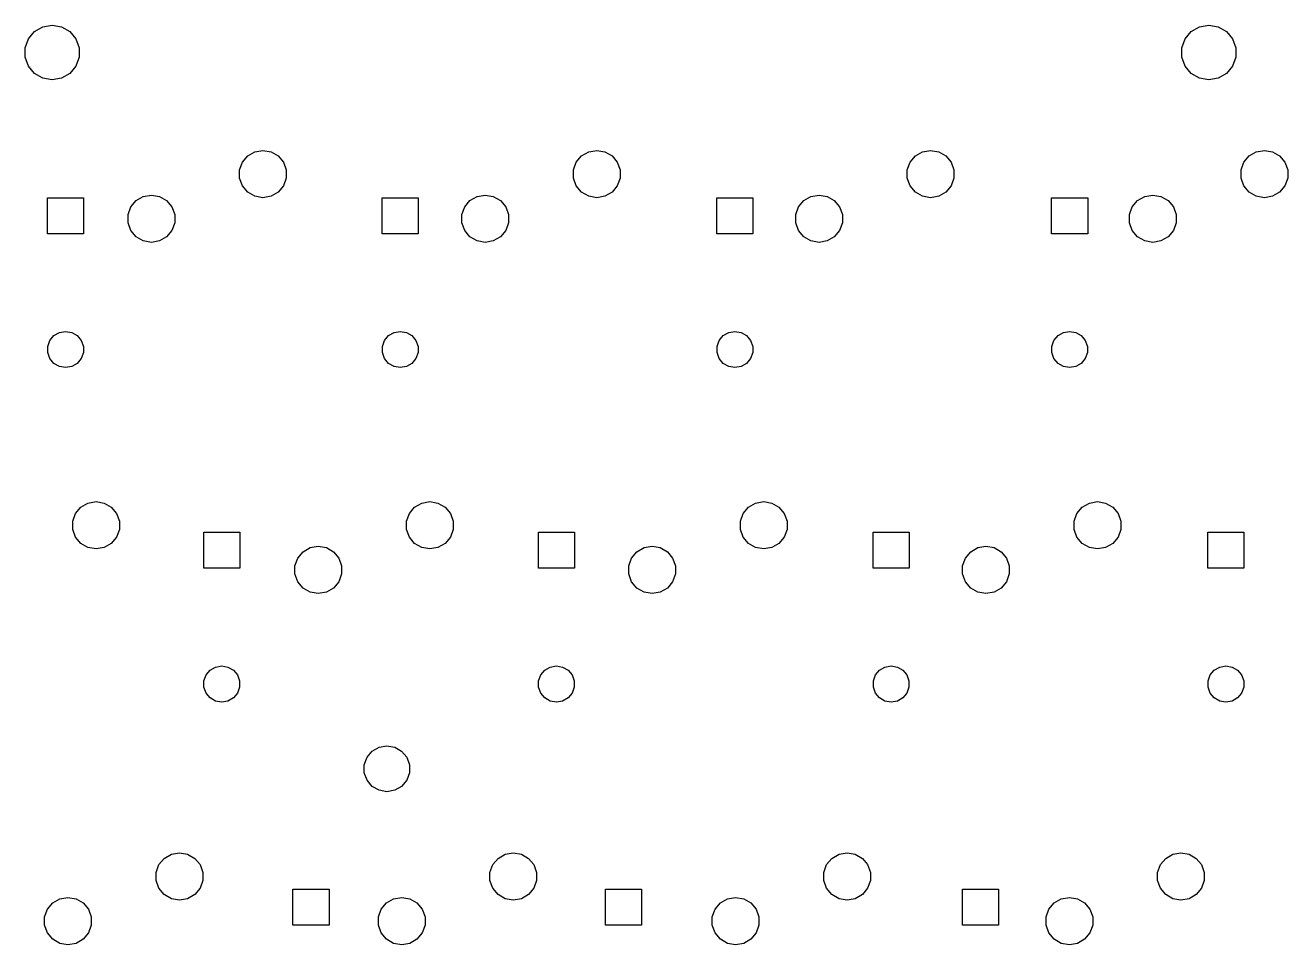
# Model space of a CAD drawing. Extents: x 46 to 336, y -255 to -146.
# Drawn here: x 122.6 to 194.5, y -198.8 to -146.4 of the extents above; entities that cross this region are included whole.
import ezdxf

# ---------------------------------------------------------------- set-up
doc = ezdxf.new("R2010")
doc.units = 0
doc.header["$MEASUREMENT"] = 0
doc.layers.add('BLACK', color=7, linetype='CONTINUOUS')

msp = doc.modelspace()

# ---------------------------------------------------------------- linework, layer by layer
at = {"layer": 'Black'}
for p, q in [((123.168, -146.808), (123.636, -146.538)), ((123.636, -146.538), (124.168, -146.444)), ((124.168, -146.444), (124.7, -146.538)), ((124.7, -146.538), (125.168, -146.808)), ((189, -146.808), (189.468, -146.538)), ((189.468, -146.538), (190, -146.444)), ((190, -146.444), (190.532, -146.538)), ((190.532, -146.538), (191, -146.808)), ((122.636, -147.73), (122.821, -147.222)), ((122.821, -147.222), (123.168, -146.808)), ((125.168, -146.808), (125.515, -147.222)), ((125.515, -147.222), (125.7, -147.73)), ((188.468, -147.73), (188.653, -147.222)), ((188.653, -147.222), (189, -146.808)), ((191, -146.808), (191.347, -147.222)), ((191.347, -147.222), (191.532, -147.73)), ((122.636, -148.27), (122.636, -147.73)), ((125.7, -147.73), (125.7, -148.27)), ((188.468, -148.27), (188.468, -147.73)), ((191.532, -147.73), (191.532, -148.27)), ((122.821, -148.778), (122.636, -148.27)), ((125.7, -148.27), (125.515, -148.778)), ((188.653, -148.778), (188.468, -148.27)), ((191.532, -148.27), (191.347, -148.778)), ((123.168, -149.192), (122.821, -148.778)), ((123.636, -149.462), (123.168, -149.192)), ((124.168, -149.556), (123.636, -149.462)), ((124.7, -149.462), (124.168, -149.556)), ((125.168, -149.192), (124.7, -149.462)), ((125.515, -148.778), (125.168, -149.192)), ((189, -149.192), (188.653, -148.778)), ((189.468, -149.462), (189, -149.192)), ((190, -149.556), (189.468, -149.462)), ((190.532, -149.462), (190, -149.556)), ((191, -149.192), (190.532, -149.462)), ((191.347, -148.778), (191, -149.192)), ((135.298, -153.887), (135.704, -153.653)), ((135.704, -153.653), (136.165, -153.572)), ((136.165, -153.572), (136.626, -153.653)), ((136.626, -153.653), (137.032, -153.887)), ((154.298, -153.887), (154.704, -153.653)), ((154.704, -153.653), (155.165, -153.572)), ((155.165, -153.572), (155.626, -153.653)), ((155.626, -153.653), (156.032, -153.887)), ((173.298, -153.887), (173.704, -153.653)), ((173.704, -153.653), (174.165, -153.572)), ((174.165, -153.572), (174.626, -153.653)), ((174.626, -153.653), (175.032, -153.887)), ((192.298, -153.887), (192.704, -153.653)), ((192.704, -153.653), (193.165, -153.572)), ((193.165, -153.572), (193.626, -153.653)), ((193.626, -153.653), (194.032, -153.887)), ((134.837, -154.686), (134.997, -154.246)), ((134.997, -154.246), (135.298, -153.887)), ((137.032, -153.887), (137.333, -154.246)), ((137.333, -154.246), (137.493, -154.686)), ((153.837, -154.686), (153.997, -154.246)), ((153.997, -154.246), (154.298, -153.887)), ((156.032, -153.887), (156.333, -154.246)), ((156.333, -154.246), (156.493, -154.686)), ((172.837, -154.686), (172.997, -154.246)), ((172.997, -154.246), (173.298, -153.887)), ((175.032, -153.887), (175.333, -154.246)), ((175.333, -154.246), (175.493, -154.686)), ((191.837, -154.686), (191.997, -154.246)), ((191.997, -154.246), (192.298, -153.887)), ((194.032, -153.887), (194.333, -154.246)), ((194.333, -154.246), (194.493, -154.686)), ((134.837, -155.154), (134.837, -154.686)), ((134.997, -155.594), (134.837, -155.154)), ((137.493, -155.154), (137.333, -155.594)), ((137.493, -154.686), (137.493, -155.154)), ((153.837, -155.154), (153.837, -154.686)), ((153.997, -155.594), (153.837, -155.154)), ((156.493, -155.154), (156.333, -155.594)), ((156.493, -154.686), (156.493, -155.154)), ((172.837, -155.154), (172.837, -154.686)), ((172.997, -155.594), (172.837, -155.154)), ((175.493, -155.154), (175.333, -155.594)), ((175.493, -154.686), (175.493, -155.154)), ((191.837, -155.154), (191.837, -154.686)), ((191.997, -155.594), (191.837, -155.154)), ((194.493, -155.154), (194.333, -155.594)), ((194.493, -154.686), (194.493, -155.154)), ((135.298, -155.953), (134.997, -155.594)), ((137.333, -155.594), (137.032, -155.953)), ((154.298, -155.953), (153.997, -155.594)), ((156.333, -155.594), (156.032, -155.953)), ((173.298, -155.953), (172.997, -155.594)), ((175.333, -155.594), (175.032, -155.953)), ((192.298, -155.953), (191.997, -155.594)), ((194.333, -155.594), (194.032, -155.953)), ((123.904, -158.315), (123.904, -156.264)), ((123.904, -156.264), (125.956, -156.264)), ((125.956, -156.264), (125.956, -158.315)), ((128.647, -156.786), (128.948, -156.427)), ((128.948, -156.427), (129.354, -156.193)), ((129.354, -156.193), (129.815, -156.112)), ((129.815, -156.112), (130.276, -156.193)), ((130.276, -156.193), (130.682, -156.427)), ((130.682, -156.427), (130.983, -156.786)), ((135.704, -156.187), (135.298, -155.953)), ((136.165, -156.268), (135.704, -156.187)), ((136.626, -156.187), (136.165, -156.268)), ((137.032, -155.953), (136.626, -156.187)), ((142.954, -158.315), (142.954, -156.264)), ((142.954, -156.264), (145.005, -156.264)), ((145.005, -156.264), (145.005, -158.315)), ((147.647, -156.786), (147.948, -156.427)), ((147.948, -156.427), (148.354, -156.193)), ((148.354, -156.193), (148.815, -156.112)), ((148.815, -156.112), (149.276, -156.193)), ((149.276, -156.193), (149.682, -156.427)), ((149.682, -156.427), (149.983, -156.786)), ((154.704, -156.187), (154.298, -155.953)), ((155.165, -156.268), (154.704, -156.187)), ((155.626, -156.187), (155.165, -156.268)), ((156.032, -155.953), (155.626, -156.187)), ((162.004, -158.315), (162.004, -156.264)), ((162.004, -156.264), (164.055, -156.264)), ((164.055, -156.264), (164.055, -158.315)), ((166.647, -156.786), (166.948, -156.427)), ((166.948, -156.427), (167.354, -156.193)), ((167.354, -156.193), (167.815, -156.112)), ((167.815, -156.112), (168.276, -156.193)), ((168.276, -156.193), (168.682, -156.427)), ((168.682, -156.427), (168.983, -156.786)), ((173.704, -156.187), (173.298, -155.953)), ((174.165, -156.268), (173.704, -156.187)), ((174.626, -156.187), (174.165, -156.268)), ((175.032, -155.953), (174.626, -156.187)), ((181.054, -158.315), (181.054, -156.264)), ((181.054, -156.264), (183.105, -156.264)), ((183.105, -156.264), (183.105, -158.315)), ((185.647, -156.786), (185.948, -156.427)), ((185.948, -156.427), (186.354, -156.193)), ((186.354, -156.193), (186.815, -156.112)), ((186.815, -156.112), (187.276, -156.193)), ((187.276, -156.193), (187.682, -156.427)), ((187.682, -156.427), (187.983, -156.786)), ((192.704, -156.187), (192.298, -155.953)), ((193.165, -156.268), (192.704, -156.187)), ((193.626, -156.187), (193.165, -156.268)), ((194.032, -155.953), (193.626, -156.187)), ((128.487, -157.226), (128.647, -156.786)), ((128.487, -157.694), (128.487, -157.226)), ((130.983, -156.786), (131.143, -157.226)), ((131.143, -157.226), (131.143, -157.694)), ((147.487, -157.226), (147.647, -156.786)), ((147.487, -157.694), (147.487, -157.226)), ((149.983, -156.786), (150.143, -157.226)), ((150.143, -157.226), (150.143, -157.694)), ((166.487, -157.226), (166.647, -156.786)), ((166.487, -157.694), (166.487, -157.226)), ((168.983, -156.786), (169.143, -157.226)), ((169.143, -157.226), (169.143, -157.694)), ((185.487, -157.226), (185.647, -156.786)), ((185.487, -157.694), (185.487, -157.226)), ((187.983, -156.786), (188.143, -157.226)), ((188.143, -157.226), (188.143, -157.694)), ((128.647, -158.134), (128.487, -157.694)), ((131.143, -157.694), (130.983, -158.134)), ((147.647, -158.134), (147.487, -157.694)), ((150.143, -157.694), (149.983, -158.134)), ((166.647, -158.134), (166.487, -157.694)), ((169.143, -157.694), (168.983, -158.134)), ((185.647, -158.134), (185.487, -157.694)), ((188.143, -157.694), (187.983, -158.134)), ((125.956, -158.315), (123.904, -158.315)), ((128.948, -158.493), (128.647, -158.134)), ((129.354, -158.727), (128.948, -158.493)), ((129.815, -158.808), (129.354, -158.727)), ((130.276, -158.727), (129.815, -158.808)), ((130.682, -158.493), (130.276, -158.727)), ((130.983, -158.134), (130.682, -158.493)), ((145.005, -158.315), (142.954, -158.315)), ((147.948, -158.493), (147.647, -158.134)), ((148.354, -158.727), (147.948, -158.493)), ((148.815, -158.808), (148.354, -158.727)), ((149.276, -158.727), (148.815, -158.808)), ((149.682, -158.493), (149.276, -158.727)), ((149.983, -158.134), (149.682, -158.493)), ((164.055, -158.315), (162.004, -158.315)), ((166.948, -158.493), (166.647, -158.134)), ((167.354, -158.727), (166.948, -158.493)), ((167.815, -158.808), (167.354, -158.727)), ((168.276, -158.727), (167.815, -158.808)), ((168.682, -158.493), (168.276, -158.727)), ((168.983, -158.134), (168.682, -158.493)), ((183.105, -158.315), (181.054, -158.315)), ((185.948, -158.493), (185.647, -158.134)), ((186.354, -158.727), (185.948, -158.493)), ((186.815, -158.808), (186.354, -158.727)), ((187.276, -158.727), (186.815, -158.808)), ((187.682, -158.493), (187.276, -158.727)), ((187.983, -158.134), (187.682, -158.493)), ((123.916, -164.731), (124.038, -164.395)), ((124.038, -164.395), (124.268, -164.121)), ((124.268, -164.121), (124.578, -163.943)), ((124.578, -163.943), (124.93, -163.881)), ((124.93, -163.881), (125.282, -163.943)), ((125.282, -163.943), (125.592, -164.121)), ((125.592, -164.121), (125.822, -164.395)), ((125.822, -164.395), (125.944, -164.731)), ((142.966, -164.731), (143.088, -164.395)), ((143.088, -164.395), (143.318, -164.121)), ((143.318, -164.121), (143.628, -163.943)), ((143.628, -163.943), (143.98, -163.881)), ((143.98, -163.881), (144.332, -163.943)), ((144.332, -163.943), (144.642, -164.121)), ((144.642, -164.121), (144.872, -164.395)), ((144.872, -164.395), (144.994, -164.731)), ((162.016, -164.731), (162.138, -164.395)), ((162.138, -164.395), (162.368, -164.121)), ((162.368, -164.121), (162.678, -163.943)), ((162.678, -163.943), (163.03, -163.881)), ((163.03, -163.881), (163.382, -163.943)), ((163.382, -163.943), (163.692, -164.121)), ((163.692, -164.121), (163.922, -164.395)), ((163.922, -164.395), (164.044, -164.731)), ((181.066, -164.731), (181.188, -164.395)), ((181.188, -164.395), (181.418, -164.121)), ((181.418, -164.121), (181.728, -163.943)), ((181.728, -163.943), (182.08, -163.881)), ((182.08, -163.881), (182.432, -163.943)), ((182.432, -163.943), (182.742, -164.121)), ((182.742, -164.121), (182.972, -164.395)), ((182.972, -164.395), (183.094, -164.731)), ((123.916, -165.089), (123.916, -164.731)), ((124.038, -165.425), (123.916, -165.089)), ((125.944, -165.089), (125.822, -165.425)), ((125.944, -164.731), (125.944, -165.089)), ((142.966, -165.089), (142.966, -164.731)), ((143.088, -165.425), (142.966, -165.089)), ((144.994, -165.089), (144.872, -165.425)), ((144.994, -164.731), (144.994, -165.089)), ((162.016, -165.089), (162.016, -164.731)), ((162.138, -165.425), (162.016, -165.089)), ((164.044, -165.089), (163.922, -165.425)), ((164.044, -164.731), (164.044, -165.089)), ((181.066, -165.089), (181.066, -164.731)), ((181.188, -165.425), (181.066, -165.089)), ((183.094, -165.089), (182.972, -165.425)), ((183.094, -164.731), (183.094, -165.089)), ((124.268, -165.699), (124.038, -165.425)), ((124.578, -165.877), (124.268, -165.699)), ((124.93, -165.939), (124.578, -165.877)), ((125.282, -165.877), (124.93, -165.939)), ((125.592, -165.699), (125.282, -165.877)), ((125.822, -165.425), (125.592, -165.699)), ((143.318, -165.699), (143.088, -165.425)), ((143.628, -165.877), (143.318, -165.699)), ((143.98, -165.939), (143.628, -165.877)), ((144.332, -165.877), (143.98, -165.939)), ((144.642, -165.699), (144.332, -165.877)), ((144.872, -165.425), (144.642, -165.699)), ((162.368, -165.699), (162.138, -165.425)), ((162.678, -165.877), (162.368, -165.699)), ((163.03, -165.939), (162.678, -165.877)), ((163.382, -165.877), (163.03, -165.939)), ((163.692, -165.699), (163.382, -165.877)), ((163.922, -165.425), (163.692, -165.699)), ((181.418, -165.699), (181.188, -165.425)), ((181.728, -165.877), (181.418, -165.699)), ((182.08, -165.939), (181.728, -165.877)), ((182.432, -165.877), (182.08, -165.939)), ((182.742, -165.699), (182.432, -165.877)), ((182.972, -165.425), (182.742, -165.699)), ((125.497, -174.246), (125.798, -173.887)), ((125.798, -173.887), (126.204, -173.653)), ((126.204, -173.653), (126.665, -173.572)), ((126.665, -173.572), (127.126, -173.653)), ((127.126, -173.653), (127.532, -173.887)), ((127.532, -173.887), (127.833, -174.246)), ((144.497, -174.246), (144.798, -173.887)), ((144.798, -173.887), (145.204, -173.653)), ((145.204, -173.653), (145.665, -173.572)), ((145.665, -173.572), (146.126, -173.653)), ((146.126, -173.653), (146.532, -173.887)), ((146.532, -173.887), (146.833, -174.246)), ((163.497, -174.246), (163.798, -173.887)), ((163.798, -173.887), (164.204, -173.653)), ((164.204, -173.653), (164.665, -173.572)), ((164.665, -173.572), (165.126, -173.653)), ((165.126, -173.653), (165.532, -173.887)), ((165.532, -173.887), (165.833, -174.246)), ((182.497, -174.246), (182.798, -173.887)), ((182.798, -173.887), (183.204, -173.653)), ((183.204, -173.653), (183.665, -173.572)), ((183.665, -173.572), (184.126, -173.653)), ((184.126, -173.653), (184.532, -173.887)), ((184.532, -173.887), (184.833, -174.246)), ((125.337, -174.686), (125.497, -174.246)), ((127.833, -174.246), (127.993, -174.686)), ((144.337, -174.686), (144.497, -174.246)), ((146.833, -174.246), (146.993, -174.686)), ((163.337, -174.686), (163.497, -174.246)), ((165.833, -174.246), (165.993, -174.686)), ((182.337, -174.686), (182.497, -174.246)), ((184.833, -174.246), (184.993, -174.686)), ((125.337, -175.154), (125.337, -174.686)), ((125.497, -175.594), (125.337, -175.154)), ((127.993, -175.154), (127.833, -175.594)), ((127.993, -174.686), (127.993, -175.154)), ((132.794, -177.365), (132.794, -175.314)), ((132.794, -175.314), (134.845, -175.314)), ((134.845, -175.314), (134.845, -177.365)), ((144.337, -175.154), (144.337, -174.686)), ((144.497, -175.594), (144.337, -175.154)), ((146.993, -175.154), (146.833, -175.594)), ((146.993, -174.686), (146.993, -175.154)), ((151.844, -177.365), (151.844, -175.314)), ((151.844, -175.314), (153.895, -175.314)), ((153.895, -175.314), (153.895, -177.365)), ((163.337, -175.154), (163.337, -174.686)), ((163.497, -175.594), (163.337, -175.154)), ((165.993, -175.154), (165.833, -175.594)), ((165.993, -174.686), (165.993, -175.154)), ((170.894, -177.365), (170.894, -175.314)), ((170.894, -175.314), (172.945, -175.314)), ((172.945, -175.314), (172.945, -177.365)), ((182.337, -175.154), (182.337, -174.686)), ((182.497, -175.594), (182.337, -175.154)), ((184.993, -175.154), (184.833, -175.594)), ((184.993, -174.686), (184.993, -175.154)), ((189.945, -177.365), (189.945, -175.314)), ((189.945, -175.314), (191.995, -175.314)), ((191.995, -175.314), (191.995, -177.365)), ((125.798, -175.953), (125.497, -175.594)), ((126.204, -176.187), (125.798, -175.953)), ((127.532, -175.953), (127.126, -176.187)), ((127.833, -175.594), (127.532, -175.953)), ((144.798, -175.953), (144.497, -175.594)), ((145.204, -176.187), (144.798, -175.953)), ((146.532, -175.953), (146.126, -176.187)), ((146.833, -175.594), (146.532, -175.953)), ((163.798, -175.953), (163.497, -175.594)), ((164.204, -176.187), (163.798, -175.953)), ((165.532, -175.953), (165.126, -176.187)), ((165.833, -175.594), (165.532, -175.953)), ((182.798, -175.953), (182.497, -175.594)), ((183.204, -176.187), (182.798, -175.953)), ((184.532, -175.953), (184.126, -176.187)), ((184.833, -175.594), (184.532, -175.953)), ((126.665, -176.268), (126.204, -176.187)), ((127.126, -176.187), (126.665, -176.268)), ((138.147, -176.786), (138.448, -176.427)), ((138.448, -176.427), (138.854, -176.193)), ((138.854, -176.193), (139.315, -176.112)), ((139.315, -176.112), (139.776, -176.193)), ((139.776, -176.193), (140.182, -176.427)), ((140.182, -176.427), (140.483, -176.786)), ((145.665, -176.268), (145.204, -176.187)), ((146.126, -176.187), (145.665, -176.268)), ((157.147, -176.786), (157.448, -176.427)), ((157.448, -176.427), (157.854, -176.193)), ((157.854, -176.193), (158.315, -176.112)), ((158.315, -176.112), (158.776, -176.193)), ((158.776, -176.193), (159.182, -176.427)), ((159.182, -176.427), (159.483, -176.786)), ((164.665, -176.268), (164.204, -176.187)), ((165.126, -176.187), (164.665, -176.268)), ((176.147, -176.786), (176.448, -176.427)), ((176.448, -176.427), (176.854, -176.193)), ((176.854, -176.193), (177.315, -176.112)), ((177.315, -176.112), (177.776, -176.193)), ((177.776, -176.193), (178.182, -176.427)), ((178.182, -176.427), (178.483, -176.786)), ((183.665, -176.268), (183.204, -176.187)), ((184.126, -176.187), (183.665, -176.268)), ((134.845, -177.365), (132.794, -177.365)), ((137.987, -177.226), (138.147, -176.786)), ((137.987, -177.694), (137.987, -177.226)), ((140.483, -176.786), (140.643, -177.226)), ((140.643, -177.226), (140.643, -177.694)), ((153.895, -177.365), (151.844, -177.365)), ((156.987, -177.226), (157.147, -176.786)), ((156.987, -177.694), (156.987, -177.226)), ((159.483, -176.786), (159.643, -177.226)), ((159.643, -177.226), (159.643, -177.694)), ((172.945, -177.365), (170.894, -177.365)), ((175.987, -177.226), (176.147, -176.786)), ((175.987, -177.694), (175.987, -177.226)), ((178.483, -176.786), (178.643, -177.226)), ((178.643, -177.226), (178.643, -177.694)), ((191.995, -177.365), (189.945, -177.365)), ((138.147, -178.134), (137.987, -177.694)), ((138.448, -178.493), (138.147, -178.134)), ((140.483, -178.134), (140.182, -178.493)), ((140.643, -177.694), (140.483, -178.134)), ((157.147, -178.134), (156.987, -177.694)), ((157.448, -178.493), (157.147, -178.134)), ((159.483, -178.134), (159.182, -178.493)), ((159.643, -177.694), (159.483, -178.134)), ((176.147, -178.134), (175.987, -177.694)), ((176.448, -178.493), (176.147, -178.134)), ((178.483, -178.134), (178.182, -178.493)), ((178.643, -177.694), (178.483, -178.134)), ((138.854, -178.727), (138.448, -178.493)), ((139.315, -178.808), (138.854, -178.727)), ((139.776, -178.727), (139.315, -178.808)), ((140.182, -178.493), (139.776, -178.727)), ((157.854, -178.727), (157.448, -178.493)), ((158.315, -178.808), (157.854, -178.727)), ((158.776, -178.727), (158.315, -178.808)), ((159.182, -178.493), (158.776, -178.727)), ((176.854, -178.727), (176.448, -178.493)), ((177.315, -178.808), (176.854, -178.727)), ((177.776, -178.727), (177.315, -178.808)), ((178.182, -178.493), (177.776, -178.727)), ((132.928, -183.445), (133.158, -183.171)), ((133.158, -183.171), (133.468, -182.993)), ((133.468, -182.993), (133.82, -182.931)), ((133.82, -182.931), (134.172, -182.993)), ((134.172, -182.993), (134.482, -183.171)), ((134.482, -183.171), (134.712, -183.445)), ((151.978, -183.445), (152.208, -183.171)), ((152.208, -183.171), (152.518, -182.993)), ((152.518, -182.993), (152.87, -182.931)), ((152.87, -182.931), (153.222, -182.993)), ((153.222, -182.993), (153.532, -183.171)), ((153.532, -183.171), (153.762, -183.445)), ((171.028, -183.445), (171.258, -183.171)), ((171.258, -183.171), (171.568, -182.993)), ((171.568, -182.993), (171.92, -182.931)), ((171.92, -182.931), (172.272, -182.993)), ((172.272, -182.993), (172.582, -183.171)), ((172.582, -183.171), (172.812, -183.445)), ((190.078, -183.445), (190.308, -183.171)), ((190.308, -183.171), (190.618, -182.993)), ((190.618, -182.993), (190.97, -182.931)), ((190.97, -182.931), (191.322, -182.993)), ((191.322, -182.993), (191.632, -183.171)), ((191.632, -183.171), (191.862, -183.445)), ((132.806, -183.781), (132.928, -183.445)), ((132.806, -184.139), (132.806, -183.781)), ((134.712, -183.445), (134.834, -183.781)), ((134.834, -183.781), (134.834, -184.139)), ((151.856, -183.781), (151.978, -183.445)), ((151.856, -184.139), (151.856, -183.781)), ((153.762, -183.445), (153.884, -183.781)), ((153.884, -183.781), (153.884, -184.139)), ((170.906, -183.781), (171.028, -183.445)), ((170.906, -184.139), (170.906, -183.781)), ((172.812, -183.445), (172.934, -183.781)), ((172.934, -183.781), (172.934, -184.139)), ((189.956, -183.781), (190.078, -183.445)), ((189.956, -184.139), (189.956, -183.781)), ((191.862, -183.445), (191.984, -183.781)), ((191.984, -183.781), (191.984, -184.139)), ((132.928, -184.475), (132.806, -184.139)), ((133.158, -184.749), (132.928, -184.475)), ((134.712, -184.475), (134.482, -184.749)), ((134.834, -184.139), (134.712, -184.475)), ((151.978, -184.475), (151.856, -184.139)), ((152.208, -184.749), (151.978, -184.475)), ((153.762, -184.475), (153.532, -184.749)), ((153.884, -184.139), (153.762, -184.475)), ((171.028, -184.475), (170.906, -184.139)), ((171.258, -184.749), (171.028, -184.475)), ((172.812, -184.475), (172.582, -184.749)), ((172.934, -184.139), (172.812, -184.475)), ((190.078, -184.475), (189.956, -184.139)), ((190.308, -184.749), (190.078, -184.475)), ((191.862, -184.475), (191.632, -184.749)), ((191.984, -184.139), (191.862, -184.475)), ((133.468, -184.927), (133.158, -184.749)), ((133.82, -184.989), (133.468, -184.927)), ((134.172, -184.927), (133.82, -184.989)), ((134.482, -184.749), (134.172, -184.927)), ((152.518, -184.927), (152.208, -184.749)), ((152.87, -184.989), (152.518, -184.927)), ((153.222, -184.927), (152.87, -184.989)), ((153.532, -184.749), (153.222, -184.927)), ((171.568, -184.927), (171.258, -184.749)), ((171.92, -184.989), (171.568, -184.927)), ((172.272, -184.927), (171.92, -184.989)), ((172.582, -184.749), (172.272, -184.927)), ((190.618, -184.927), (190.308, -184.749)), ((190.97, -184.989), (190.618, -184.927)), ((191.322, -184.927), (190.97, -184.989)), ((191.632, -184.749), (191.322, -184.927)), ((142.772, -187.56), (143.218, -187.481)), ((143.218, -187.481), (143.664, -187.56)), ((141.933, -188.559), (142.088, -188.134)), ((142.088, -188.134), (142.379, -187.786)), ((142.379, -187.786), (142.772, -187.56)), ((143.664, -187.56), (144.057, -187.786)), ((144.057, -187.786), (144.348, -188.134)), ((144.348, -188.134), (144.503, -188.559)), ((141.933, -189.013), (141.933, -188.559)), ((144.503, -188.559), (144.503, -189.013)), ((142.088, -189.438), (141.933, -189.013)), ((142.379, -189.786), (142.088, -189.438)), ((144.348, -189.438), (144.057, -189.786)), ((144.503, -189.013), (144.348, -189.438)), ((142.772, -190.012), (142.379, -189.786)), ((143.218, -190.091), (142.772, -190.012)), ((143.664, -190.012), (143.218, -190.091)), ((144.057, -189.786), (143.664, -190.012)), ((130.247, -194.246), (130.548, -193.887)), ((130.548, -193.887), (130.954, -193.653)), ((130.954, -193.653), (131.415, -193.572)), ((131.415, -193.572), (131.876, -193.653)), ((131.876, -193.653), (132.282, -193.887)), ((132.282, -193.887), (132.583, -194.246)), ((149.247, -194.246), (149.548, -193.887)), ((149.548, -193.887), (149.954, -193.653)), ((149.954, -193.653), (150.415, -193.572)), ((150.415, -193.572), (150.876, -193.653)), ((150.876, -193.653), (151.282, -193.887)), ((151.282, -193.887), (151.583, -194.246)), ((168.247, -194.246), (168.548, -193.887)), ((168.548, -193.887), (168.954, -193.653)), ((168.954, -193.653), (169.415, -193.572)), ((169.415, -193.572), (169.876, -193.653)), ((169.876, -193.653), (170.282, -193.887)), ((170.282, -193.887), (170.583, -194.246)), ((187.247, -194.246), (187.548, -193.887)), ((187.548, -193.887), (187.954, -193.653)), ((187.954, -193.653), (188.415, -193.572)), ((188.415, -193.572), (188.876, -193.653)), ((188.876, -193.653), (189.282, -193.887)), ((189.282, -193.887), (189.583, -194.246)), ((130.087, -194.686), (130.247, -194.246)), ((130.087, -195.154), (130.087, -194.686)), ((132.583, -194.246), (132.743, -194.686)), ((132.743, -194.686), (132.743, -195.154)), ((149.087, -194.686), (149.247, -194.246)), ((149.087, -195.154), (149.087, -194.686)), ((151.583, -194.246), (151.743, -194.686)), ((151.743, -194.686), (151.743, -195.154)), ((168.087, -194.686), (168.247, -194.246)), ((168.087, -195.154), (168.087, -194.686)), ((170.583, -194.246), (170.743, -194.686)), ((170.743, -194.686), (170.743, -195.154)), ((187.087, -194.686), (187.247, -194.246)), ((187.087, -195.154), (187.087, -194.686)), ((189.583, -194.246), (189.743, -194.686)), ((189.743, -194.686), (189.743, -195.154)), ((130.247, -195.594), (130.087, -195.154)), ((132.743, -195.154), (132.583, -195.594)), ((149.247, -195.594), (149.087, -195.154)), ((151.743, -195.154), (151.583, -195.594)), ((168.247, -195.594), (168.087, -195.154)), ((170.743, -195.154), (170.583, -195.594)), ((187.247, -195.594), (187.087, -195.154)), ((189.743, -195.154), (189.583, -195.594)), ((124.604, -196.193), (125.065, -196.112)), ((125.065, -196.112), (125.526, -196.193)), ((130.548, -195.953), (130.247, -195.594)), ((130.954, -196.187), (130.548, -195.953)), ((132.282, -195.953), (131.876, -196.187)), ((132.583, -195.594), (132.282, -195.953)), ((137.874, -197.685), (137.874, -195.635)), ((137.874, -195.635), (139.925, -195.635)), ((139.925, -195.635), (139.925, -197.685)), ((143.604, -196.193), (144.065, -196.112)), ((144.065, -196.112), (144.526, -196.193)), ((149.548, -195.953), (149.247, -195.594)), ((149.954, -196.187), (149.548, -195.953)), ((151.282, -195.953), (150.876, -196.187)), ((151.583, -195.594), (151.282, -195.953)), ((155.654, -197.685), (155.654, -195.635)), ((155.654, -195.635), (157.706, -195.635)), ((157.706, -195.635), (157.706, -197.685)), ((162.604, -196.193), (163.065, -196.112)), ((163.065, -196.112), (163.526, -196.193)), ((168.548, -195.953), (168.247, -195.594)), ((168.954, -196.187), (168.548, -195.953)), ((170.282, -195.953), (169.876, -196.187)), ((170.583, -195.594), (170.282, -195.953)), ((175.975, -197.685), (175.975, -195.635)), ((175.975, -195.635), (178.025, -195.635)), ((178.025, -195.635), (178.025, -197.685)), ((181.604, -196.193), (182.065, -196.112)), ((182.065, -196.112), (182.526, -196.193)), ((187.548, -195.953), (187.247, -195.594)), ((187.954, -196.187), (187.548, -195.953)), ((189.282, -195.953), (188.876, -196.187)), ((189.583, -195.594), (189.282, -195.953)), ((123.737, -197.226), (123.897, -196.786)), ((123.897, -196.786), (124.198, -196.427)), ((124.198, -196.427), (124.604, -196.193)), ((125.526, -196.193), (125.932, -196.427)), ((125.932, -196.427), (126.233, -196.786)), ((126.233, -196.786), (126.393, -197.226)), ((131.415, -196.268), (130.954, -196.187)), ((131.876, -196.187), (131.415, -196.268)), ((142.737, -197.226), (142.897, -196.786)), ((142.897, -196.786), (143.198, -196.427)), ((143.198, -196.427), (143.604, -196.193)), ((144.526, -196.193), (144.932, -196.427)), ((144.932, -196.427), (145.233, -196.786)), ((145.233, -196.786), (145.393, -197.226)), ((150.415, -196.268), (149.954, -196.187)), ((150.876, -196.187), (150.415, -196.268)), ((161.737, -197.226), (161.897, -196.786)), ((161.897, -196.786), (162.198, -196.427)), ((162.198, -196.427), (162.604, -196.193)), ((163.526, -196.193), (163.932, -196.427)), ((163.932, -196.427), (164.233, -196.786)), ((164.233, -196.786), (164.393, -197.226)), ((169.415, -196.268), (168.954, -196.187)), ((169.876, -196.187), (169.415, -196.268)), ((180.737, -197.226), (180.897, -196.786)), ((180.897, -196.786), (181.198, -196.427)), ((181.198, -196.427), (181.604, -196.193)), ((182.526, -196.193), (182.932, -196.427)), ((182.932, -196.427), (183.233, -196.786)), ((183.233, -196.786), (183.393, -197.226)), ((188.415, -196.268), (187.954, -196.187)), ((188.876, -196.187), (188.415, -196.268)), ((123.737, -197.694), (123.737, -197.226)), ((126.393, -197.226), (126.393, -197.694)), ((142.737, -197.694), (142.737, -197.226)), ((145.393, -197.226), (145.393, -197.694)), ((161.737, -197.694), (161.737, -197.226)), ((164.393, -197.226), (164.393, -197.694)), ((180.737, -197.694), (180.737, -197.226)), ((183.393, -197.226), (183.393, -197.694)), ((123.897, -198.134), (123.737, -197.694)), ((124.198, -198.493), (123.897, -198.134)), ((126.233, -198.134), (125.932, -198.493)), ((126.393, -197.694), (126.233, -198.134)), ((139.925, -197.685), (137.874, -197.685)), ((142.897, -198.134), (142.737, -197.694)), ((143.198, -198.493), (142.897, -198.134)), ((145.233, -198.134), (144.932, -198.493)), ((145.393, -197.694), (145.233, -198.134)), ((157.706, -197.685), (155.654, -197.685)), ((161.897, -198.134), (161.737, -197.694)), ((162.198, -198.493), (161.897, -198.134)), ((164.233, -198.134), (163.932, -198.493)), ((164.393, -197.694), (164.233, -198.134)), ((178.025, -197.685), (175.975, -197.685)), ((180.897, -198.134), (180.737, -197.694)), ((181.198, -198.493), (180.897, -198.134)), ((183.233, -198.134), (182.932, -198.493)), ((183.393, -197.694), (183.233, -198.134)), ((124.604, -198.727), (124.198, -198.493)), ((125.065, -198.808), (124.604, -198.727)), ((125.526, -198.727), (125.065, -198.808)), ((125.932, -198.493), (125.526, -198.727)), ((143.604, -198.727), (143.198, -198.493)), ((144.065, -198.808), (143.604, -198.727)), ((144.526, -198.727), (144.065, -198.808)), ((144.932, -198.493), (144.526, -198.727)), ((162.604, -198.727), (162.198, -198.493)), ((163.065, -198.808), (162.604, -198.727)), ((163.526, -198.727), (163.065, -198.808)), ((163.932, -198.493), (163.526, -198.727)), ((181.604, -198.727), (181.198, -198.493)), ((182.065, -198.808), (181.604, -198.727)), ((182.526, -198.727), (182.065, -198.808)), ((182.932, -198.493), (182.526, -198.727))]:
    msp.add_line(p, q, dxfattribs=at)

doc.saveas('drawing.dxf')
